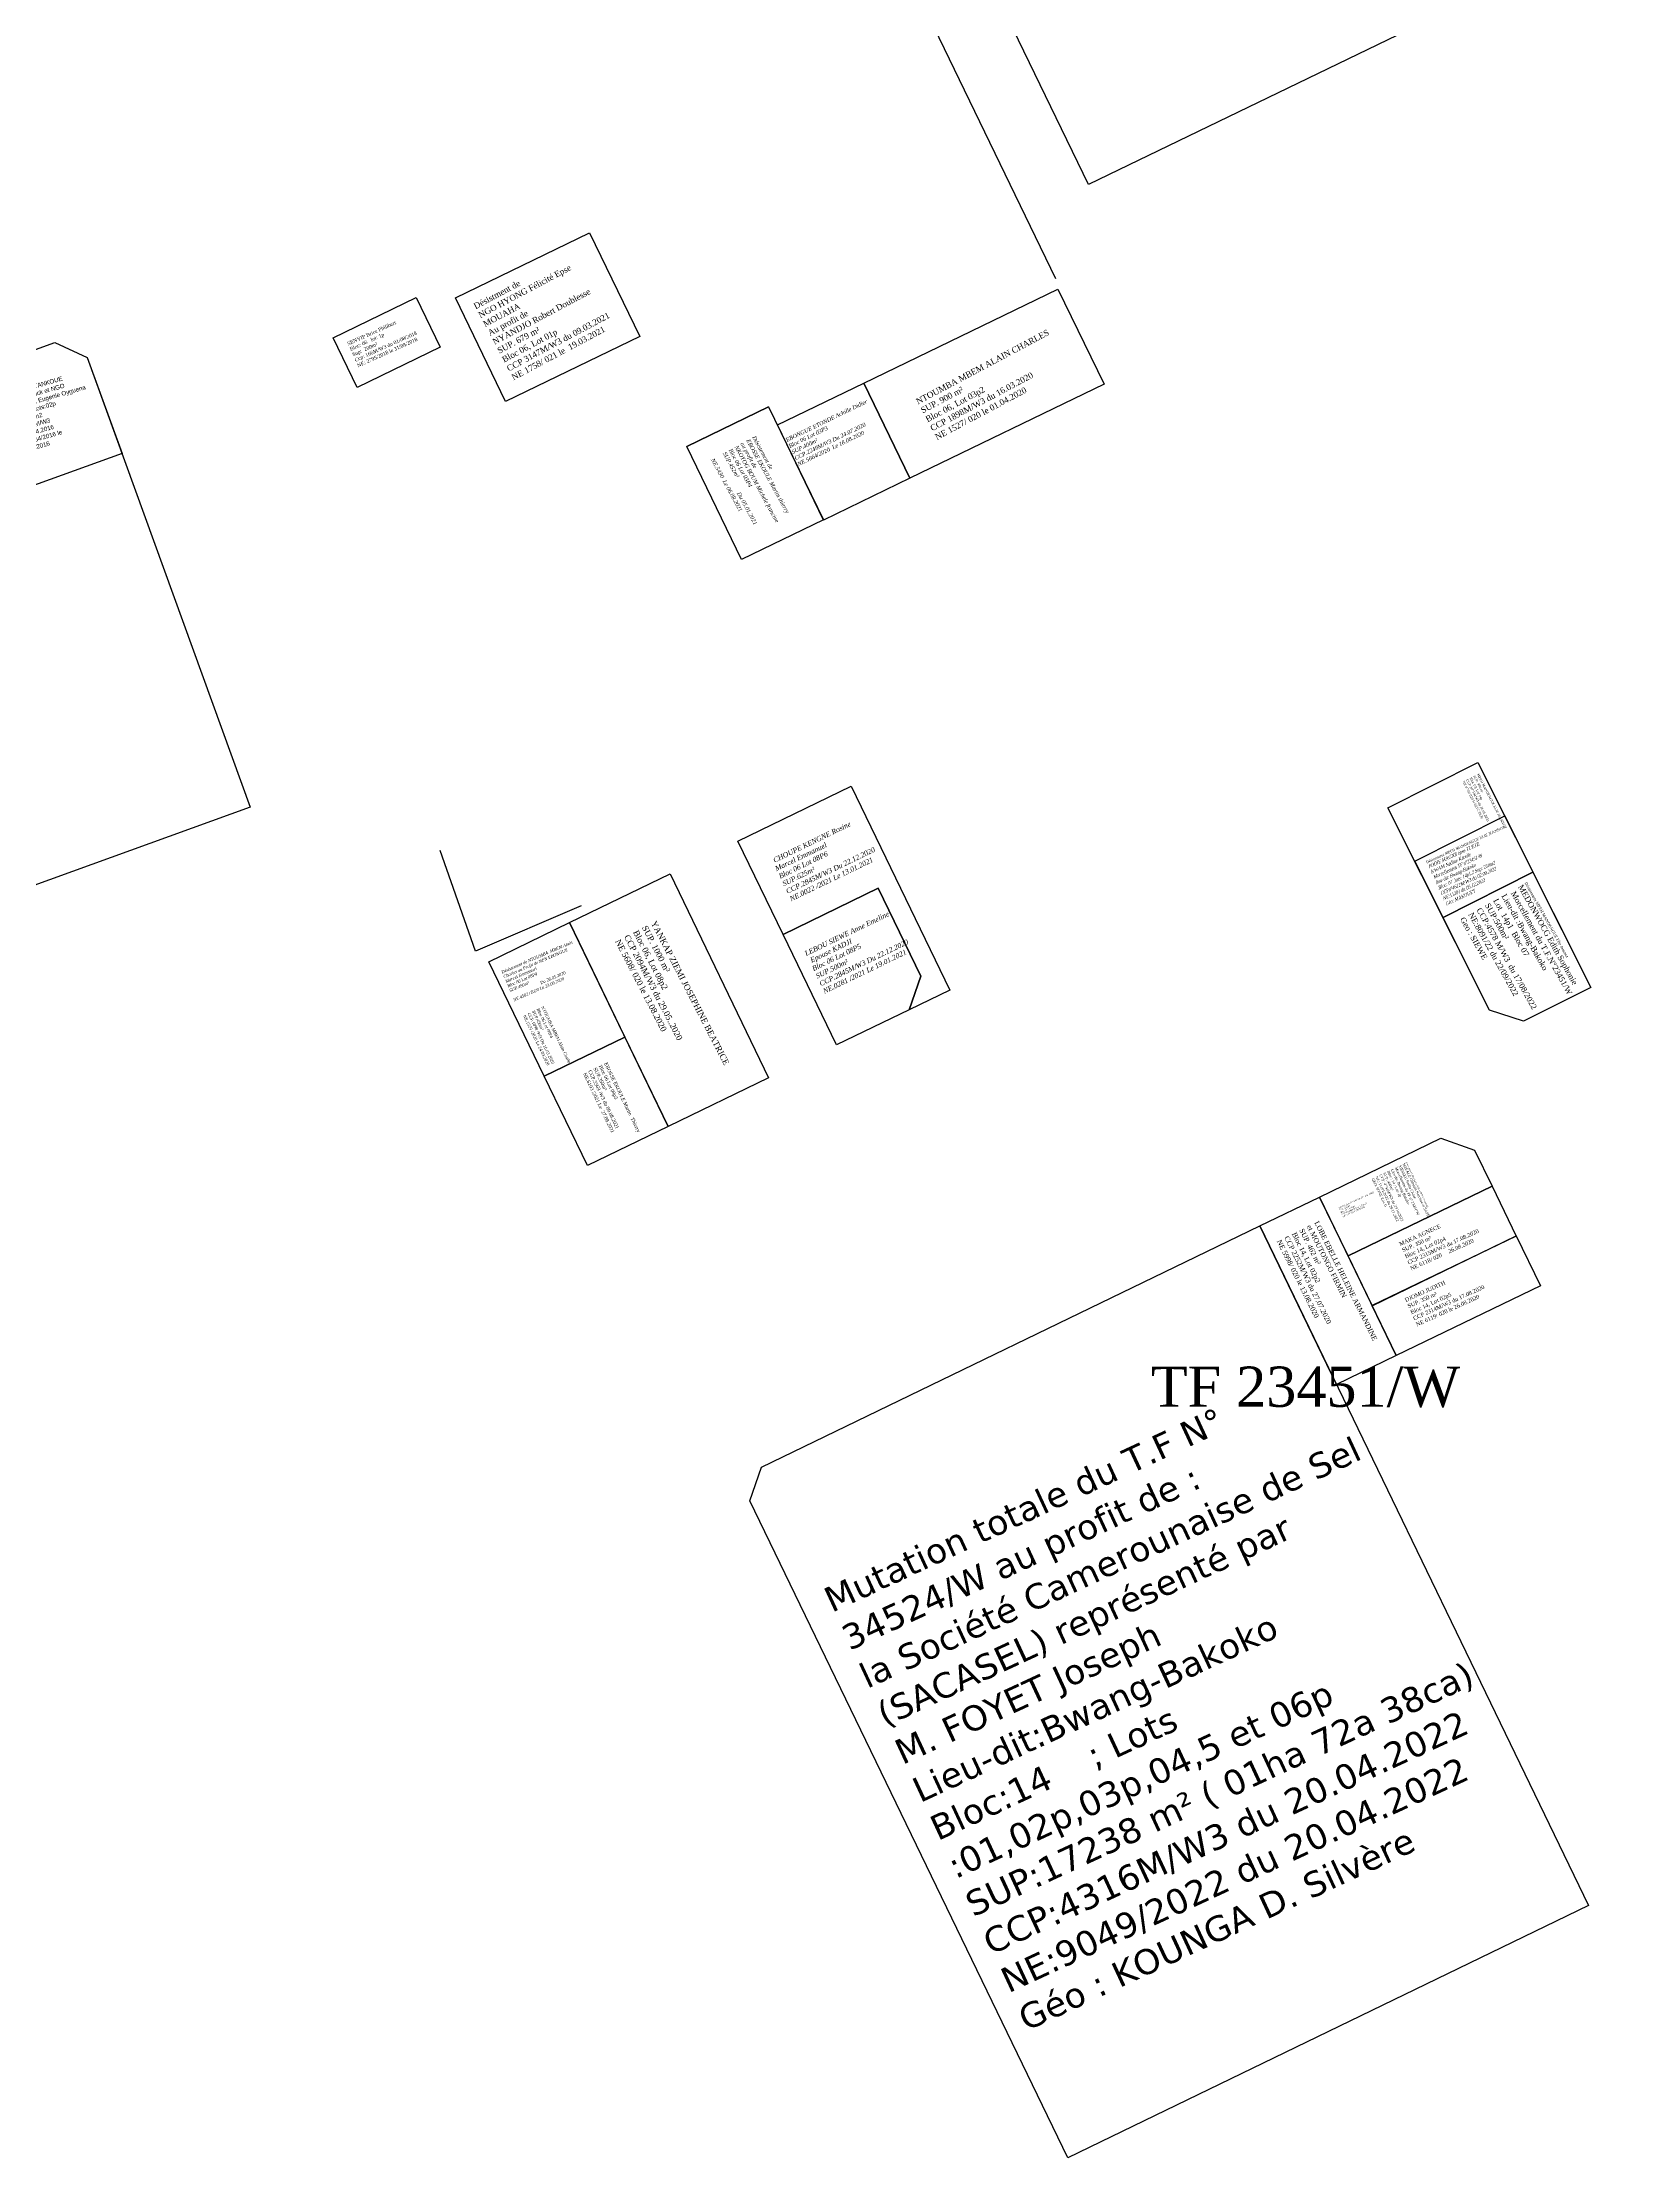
# Model space of a CAD drawing. Header units: millimetres. Extents: x 590121 to 927379, y 438565 to 1441738.
# Drawn here: x 591785.9 to 592102.8, y 440120.3 to 440540.6 of the extents above; entities that cross this region are included whole.
import ezdxf

# ---------------------------------------------------------------- set-up
doc = ezdxf.new("R2010")
doc.units = ezdxf.units.MM
doc.header["$LTSCALE"] = 10
for name, color, linetype in [('Cotation Linéaire', 255, 'Continuous'), ('end maj 26 02 2021', 30, 'Continuous'), ('MAJ AOUT 2021', 7, 'Continuous'), ('Parcelle MAJ', 6, 'Continuous')]:
    doc.layers.add(name, color=color, linetype=linetype)
doc.layers.add('MAJ APRES LE 13.01.2023', color=222, linetype='Continuous', lineweight=30)
doc.styles.add('FONT2', font='romant.shx', dxfattribs={"width": 0.7, "oblique": 18, "height": 3})
doc.styles.get("Standard").update_dxf_attribs({"font": 'arial.ttf'})
doc.styles.add('Times 1.0', font='times.ttf', dxfattribs={"width": 0.99, "height": 1})

msp = doc.modelspace()

# ---------------------------------------------------------------- linework, layer by layer
at = {"flags": 128}
msp.add_lwpolyline([(591987.31, 440493.62), (591880.61, 440714.06)], dxfattribs=at)
at = {"color": 150, "lineweight": -3, "flags": 128}
msp.add_lwpolyline([(591894.68, 440502.74), (591904.69, 440482.16), (591877.98, 440469.23), (591868.01, 440489.82)], close=True, dxfattribs=at)
msp.add_lwpolyline([(591894.68, 440502.74), (591904.69, 440482.16), (591877.98, 440469.23), (591868.01, 440489.82)], close=True, dxfattribs=at)
at = {"color": 5, "lineweight": -3, "flags": 128}
msp.add_lwpolyline([(592027.86, 440305.42), (592093.22, 440170.4), (591989.7, 440120.29), (591926.53, 440250.81), (591928.85, 440257.49)], close=True, dxfattribs=at)
at = {"color": 1, "flags": 128}
msp.add_lwpolyline([(592027.86, 440305.42), (592093.22, 440170.4), (591989.7, 440120.29), (591926.53, 440250.81), (591928.85, 440257.49)], close=True, dxfattribs=at)
at = {"layer": 'Cotation Linéaire', "color": 6, "lineweight": 30, "flags": 128}
for points in [[(592082.16, 440375.71), (592093.67, 440352.82), (592080.26, 440346.08), (592073.55, 440348.3), (592064.29, 440366.73)], [(592063.87, 440322.83), (592070.55, 440320.5), (592074.02, 440313.34), (592045.42, 440299.49), (592039.76, 440311.16)], [(592063.87, 440322.83), (592070.55, 440320.5), (592074.02, 440313.34), (592045.42, 440299.49), (592039.76, 440311.16)], [(592063.87, 440322.83), (592070.55, 440320.5), (592074.02, 440313.34), (592045.41, 440299.49), (592039.76, 440311.16)], [(592063.87, 440322.83), (592070.55, 440320.5), (592074.02, 440313.34), (592045.41, 440299.49), (592039.76, 440311.16)]]:
    msp.add_lwpolyline(points, close=True, dxfattribs=at)
at = {"layer": 'end maj 26 02 2021', "color": 150}
msp.add_lwpolyline([(591860.23, 440489.86), (591865, 440480.02), (591848.49, 440472.02), (591843.72, 440481.87)], close=True, dxfattribs=at)
msp.add_lwpolyline([(591860.23, 440489.86), (591865, 440480.02), (591848.49, 440472.02), (591843.72, 440481.87)], close=True, dxfattribs=at)
at = {"layer": 'end maj 26 02 2021', "color": 150, "lineweight": -3, "flags": 128}
for points in [[(591987.73, 440491.54), (591996.91, 440472.65), (591958.33, 440453.98), (591949.16, 440472.87)], [(591987.73, 440491.54), (591996.91, 440472.65), (591958.33, 440453.98), (591949.16, 440472.87)], [(591930.25, 440468.16), (591941.16, 440445.7), (591924.87, 440437.82), (591914, 440460.29)], [(591930.25, 440468.16), (591941.16, 440445.7), (591924.87, 440437.82), (591914, 440460.29)], [(592071.2, 440397.49), (592093.67, 440352.82), (592080.26, 440346.08), (592073.55, 440348.3), (592053.34, 440388.51)], [(592071.2, 440397.49), (592093.67, 440352.82), (592080.26, 440346.08), (592073.55, 440348.3), (592053.34, 440388.51)], [(591946.67, 440392.79), (591966.28, 440352.29), (591958.17, 440348.37), (591960.49, 440355.05), (591952.04, 440372.51), (591933.14, 440363.36), (591924.17, 440381.9)], [(591946.67, 440392.79), (591966.28, 440352.29), (591958.17, 440348.37), (591960.49, 440355.05), (591952.04, 440372.51), (591933.14, 440363.36), (591924.17, 440381.9)], [(591946.67, 440392.79), (591966.28, 440352.29), (591958.17, 440348.37), (591960.49, 440355.05), (591952.04, 440372.51), (591933.14, 440363.36), (591924.17, 440381.9)], [(591946.67, 440392.79), (591966.28, 440352.29), (591958.17, 440348.37), (591960.49, 440355.05), (591952.04, 440372.51), (591933.14, 440363.36), (591924.17, 440381.9)], [(591910.67, 440375.36), (591930.27, 440334.86), (591910.27, 440325.18), (591890.66, 440365.68)], [(591910.67, 440375.36), (591930.27, 440334.86), (591910.27, 440325.18), (591890.66, 440365.68)], [(591890.66, 440365.68), (591901.69, 440342.9), (591885.69, 440335.15), (591874.66, 440357.93)], [(591890.66, 440365.68), (591901.69, 440342.9), (591885.69, 440335.15), (591874.66, 440357.93)], [(592039.75, 440311.17), (592055, 440279.68), (592043.11, 440273.91), (592027.86, 440305.42)], [(592039.75, 440311.17), (592055, 440279.68), (592043.11, 440273.91), (592027.86, 440305.42)]]:
    msp.add_lwpolyline(points, close=True, dxfattribs=at)
at = {"layer": 'end maj 26 02 2021', "color": 3, "linetype": 'ByBlock', "lineweight": -3, "ltscale": 0.0014, "flags": 128}
msp.add_lwpolyline([(591788.45, 440480.98), (591794.85, 440477.97), (591827.22, 440388.66), (591676.8, 440334.16), (591644.44, 440423.46), (591647.43, 440429.86)], close=True, dxfattribs=at)
at = {"layer": 'end maj 26 02 2021', "color": 150, "linetype": 'ByBlock', "lineweight": -3, "ltscale": 0.0014, "flags": 128}
for points in [[(591788.45, 440480.98), (591794.85, 440477.97), (591801.78, 440458.88), (591782.75, 440451.98), (591774.12, 440475.79)], [(591949.16, 440472.87), (591958.33, 440453.98), (591941.18, 440445.68), (591932, 440464.57)], [(591949.16, 440472.87), (591958.33, 440453.98), (591941.18, 440445.68), (591932, 440464.57)], [(591952.04, 440372.51), (591960.49, 440355.05), (591958.17, 440348.37), (591943.76, 440341.4), (591933.13, 440363.36)], [(591952.04, 440372.51), (591960.49, 440355.05), (591958.17, 440348.37), (591943.76, 440341.4), (591933.13, 440363.36)], [(592074.02, 440313.34), (592078.82, 440303.42), (592050.2, 440289.61), (592045.41, 440299.49)], [(592074.02, 440313.34), (592078.82, 440303.42), (592050.2, 440289.61), (592045.41, 440299.49)], [(592078.82, 440303.43), (592083.63, 440293.52), (592055, 440279.67), (592050.22, 440289.58)], [(592078.82, 440303.43), (592083.63, 440293.52), (592055, 440279.67), (592050.22, 440289.58)]]:
    msp.add_lwpolyline(points, close=True, dxfattribs=at)
at = {"layer": 'end maj 26 02 2021', "color": 150, "lineweight": -3, "flags": 128}
for points in [[(591949.16, 440472.87), (591958.33, 440453.98), (591941.18, 440445.68)], [(591949.16, 440472.87), (591958.33, 440453.98), (591941.18, 440445.68)], [(591930.25, 440468.16), (591914, 440460.29)], [(591930.25, 440468.16), (591914, 440460.29)], [(591933.14, 440363.36), (591952.04, 440372.51)], [(591933.14, 440363.36), (591952.04, 440372.51)], [(591933.14, 440363.36), (591952.04, 440372.51)], [(591933.14, 440363.36), (591952.04, 440372.51)], [(591890.66, 440365.68), (591901.69, 440342.9), (591885.69, 440335.15)], [(591890.66, 440365.68), (591901.69, 440342.9), (591885.69, 440335.15)]]:
    msp.add_lwpolyline(points, dxfattribs=at)
at = {"layer": 'MAJ AOUT 2021', "color": 6, "lineweight": -3, "flags": 128}
for points in [[(591930.25, 440468.16), (591941.16, 440445.7), (591924.87, 440437.82), (591914, 440460.29)], [(591930.25, 440468.16), (591941.16, 440445.7), (591924.87, 440437.82), (591914, 440460.29)], [(591901.69, 440342.9), (591910.27, 440325.18), (591894.27, 440317.43), (591885.69, 440335.15)], [(591901.69, 440342.9), (591910.27, 440325.18), (591894.27, 440317.43), (591885.69, 440335.15)]]:
    msp.add_lwpolyline(points, close=True, dxfattribs=at)
at = {"layer": 'MAJ APRES LE 13.01.2023', "color": 232, "lineweight": 30, "flags": 128}
msp.add_lwpolyline([(591893, 440369), (591872, 440360), (591865, 440380)], dxfattribs=at)
at = {"layer": 'Parcelle MAJ', "color": 6, "lineweight": 30, "flags": 128}
for points in [[(591994.15, 440700.59), (592038.4, 440698.06), (592102.77, 440565.07), (591993.81, 440512.32), (591943.65, 440615.96), (592015.66, 440650.81), (591993.88, 440695.81)], [(592076.55, 440386.88), (592082.16, 440375.71), (592064.28, 440366.73), (592058.67, 440377.9)]]:
    msp.add_lwpolyline(points, close=True, dxfattribs=at)

# ---------------------------------------------------------------- texts
at = {"color": 2, "insert": (592080.95, 440373.84), "char_height": 1.1321, "width": 71.4976, "attachment_point": 1, "rotation": 299.1792}
msp.add_mtext('{\\fTimes New Roman|b0|i0|c186|p18;\\H0.4979x;\\C1;Désistement MPEH MANDENGUE Elie Jeannot\\C7;\\P\\H2.008x;MEDONWOCG Edith Sophonie\\P\\C2; \\C1;Morcellement du T.F.N°23451/W\\P\\C7;Lieu-dit :Bwang-Bakoko\\PLot  14p1  Bloc 07\\PSUP:500m²\\PCCP:4578 M/W3  du 17/08/2022\\PNE:8091/22 du 22/09/2022\\P\\C1;Geo : SIEWE}', dxfattribs=at)
at = {"attachment_point": 1}
for s, insert, char_height, width, rotation in [('{\\fTimes New Roman|b0|i0|c186|p18;\\H0.5544x;\\W0.99;\\C1;Désistement FANDJI épse NGONO IDETTE SOLANGE\\A1;\\fTimes New Roman|b0|i0|c0|p18;\\W1;\\P\\H1.804x;\\C256;NZEALE Ghislain Narcisse et SAPE \\PMESSEU Nadia Claire\\P\\C1;Morcellement du TF n° 23451/W\\C256;      \\PLieu dit: Bwang-Bakoko \\PBloc : 14 ; Lot: 2p                                                       SUP: 400m²                                                          CCP: 4754M/W3 du 25/10/2022                              NE: 11101/2022 du 29.11.2022                             \\C1;GEO: SONE Eric G}', (592057.12, 440318.13), 0.51082, 16.1916, 295.3086), ('{\\fVerdana|b0|i0|c0|p34;\\C1;Mutation totale du T.F N° 34524/W au profit de : \\Pla Société Camerounaise de Sel (SACASEL) représenté par \\PM. FOYET Joseph\\P\\C256;Lieu-dit:Bwang-Bakoko\\PBloc:14    ; Lots :01,02p,03p,04,5 et 06p\\C1;\\P\\C256;SUP:17238 m² ( 01ha 72a 38ca)\\PCCP:4316M/W3 du 20.04.2022\\PNE:9049/2022 du 20.04.2022\\P\\C1;Géo : KOUNGA D. Silvère}', (591940.71, 440233.07), 5, 110.3489, 24.9084)]:
    msp.add_mtext(s, dxfattribs=dict(at, insert=insert, char_height=char_height, width=width, rotation=rotation))
at = {"layer": 'Cotation Linéaire', "color": 7, "insert": (592060.84, 440377.9), "char_height": 0.84823, "width": 33.7493, "attachment_point": 1, "rotation": 24.3524, "style": 'FONT2'}
msp.add_mtext('{\\fTimes New Roman|b0|i0|c0|p18;\\H0.6111x;\\Q0;\\W0.99;\\C1;Désistement \\fTimes New Roman|b0|i0|c186|p18;MPEH MANDENGUE ELIE JEANNOT\\fTimes New Roman|b0|i0|c0|p18;\\H1.939x;\\Q18;\\W0.7;\\C7;\\P\\H0.6965x;PODIE MAGNE épse TUETE \\PKWAM Nadine Karelle\\P\\C1;Morcellement TF n°23451/W \\C7;\\Plieu-dit: Bwang-Bakoko\\PBloc: 07 ,lots: 14p1.2 Sup: 250m2\\PCCPn°4622M/W3 du 02.09.2022\\PNE:11203 du 05.12.2022\\P\\C1;Géo: MAKOUET}', dxfattribs=at)
at = {"layer": 'end maj 26 02 2021', "color": 150, "linetype": 'ByBlock', "lineweight": -3, "ltscale": 0.0014, "attachment_point": 1, "style": 'Times 1.0'}
for s, insert, char_height, width, rotation in [('{\\fTimes New Roman|b0|i0|c186|p18;\\C1;Désistment de \\P\\C256;NGO \\fTimes New Roman|b0|i0|c0|p18;HYONG Félicité Epse \\PMOUAHA \\P\\C1;Au profit de \\P\\C256;NYANDJO Robert Doublesse\\P\\fTimes New Roman|b0|i0|c186|p18;SUP. \\fTimes New Roman|b0|i0|c0|p18;679\\fTimes New Roman|b0|i0|c186|p18; m²\\PBloc 06, Lot 0\\fTimes New Roman|b0|i0|c0|p18;1\\fTimes New Roman|b0|i0|c186|p18;p\\PCCP \\fTimes New Roman|b0|i0|c0|p18;3147\\fTimes New Roman|b0|i0|c186|p18;M/W3 du \\fTimes New Roman|b0|i0|c0|p18;09.03.2021\\P\\fTimes New Roman|b0|i0|c186|p18;NE \\fTimes New Roman|b0|i0|c0|p18;1758\\fTimes New Roman|b0|i0|c186|p18;/ 02\\fTimes New Roman|b0|i0|c0|p18;1\\fTimes New Roman|b0|i0|c186|p18; le \\fTimes New Roman|b0|i0|c0|p18; 19.03.2021}', (591871.48, 440488.59), 1.2, 87.4391, 28.0761), ('{\\fTimes New Roman|b0|i0|c186|p18;\\C1;Désistment de \\P\\C256;NGO \\fTimes New Roman|b0|i0|c0|p18;HYONG Félicité Epse \\PMOUAHA \\P\\C1;Au profit de \\P\\C256;NYANDJO Robert Doublesse\\P\\fTimes New Roman|b0|i0|c186|p18;SUP. \\fTimes New Roman|b0|i0|c0|p18;679\\fTimes New Roman|b0|i0|c186|p18; m²\\PBloc 06, Lot 0\\fTimes New Roman|b0|i0|c0|p18;1\\fTimes New Roman|b0|i0|c186|p18;p\\PCCP \\fTimes New Roman|b0|i0|c0|p18;3147\\fTimes New Roman|b0|i0|c186|p18;M/W3 du \\fTimes New Roman|b0|i0|c0|p18;09.03.2021\\P\\fTimes New Roman|b0|i0|c186|p18;NE \\fTimes New Roman|b0|i0|c0|p18;1758\\fTimes New Roman|b0|i0|c186|p18;/ 02\\fTimes New Roman|b0|i0|c0|p18;1\\fTimes New Roman|b0|i0|c186|p18; le \\fTimes New Roman|b0|i0|c0|p18; 19.03.2021}', (591871.48, 440488.59), 1.2, 87.4391, 28.0761), ('{\\C256;NTOUMBA MBEM ALAIN CHARLES\\PSUP. 900 m²\\PBloc 06, Lot 03p2\\PCCP 1898M/W3 du 16.03.2020\\PNE 1527/ 020 le 01.04.2020}', (591959.4, 440469.66), 1.2, 87.4391, 28.0761), ('{\\C256;NTOUMBA MBEM ALAIN CHARLES\\PSUP. 900 m²\\PBloc 06, Lot 03p2\\PCCP 1898M/W3 du 16.03.2020\\PNE 1527/ 020 le 01.04.2020}', (591959.4, 440469.66), 1.2, 87.4391, 28.0761), ('{\\fTimes New Roman|b0|i1|c0|p18;\\C7;EBONGUE ETONDE Achille Didier \\PBloc 06 Lot 03P3\\PSUP.400m²\\PCCP.2249M/W3 Du 24.07.2020\\PNE.5664/2020  Le 18.08.2020}', (591933.55, 440461.9), 0.8, 23.7515, 25.8132), ('{\\fTimes New Roman|b0|i1|c0|p18;\\C7;EBONGUE ETONDE Achille Didier \\PBloc 06 Lot 03P3\\PSUP.400m²\\PCCP.2249M/W3 Du 24.07.2020\\PNE.5664/2020  Le 18.08.2020}', (591933.55, 440461.9), 0.8, 23.7515, 25.8132), ('{\\fTimes New Roman|b0|i1|c0|p18;\\C1;Désistement de\\C7; \\PEBOSSE EKOULE Martin thierry \\P\\C1;au profit de \\P\\C7;NKOYOG BOUM Michele francine \\PBloc 06 Lot 03P4\\PSUP.452m²\\PCCP.2867M/W3 Du 05.01.2021\\PNE.5430  Le 06.08.2021}', (591927.67, 440462.5), 0.8, 23.7515, 298.5625), ('{\\fTimes New Roman|b0|i1|c0|p18;\\C1;Désistement de\\C7; \\PEBOSSE EKOULE Martin thierry \\P\\C1;au profit de \\P\\C7;NKOYOG BOUM Michele francine \\PBloc 06 Lot 03P4\\PSUP.452m²\\PCCP.2867M/W3 Du 05.01.2021\\PNE.5430  Le 06.08.2021}', (591927.67, 440462.5), 0.8, 23.7515, 298.5625), ('{\\fTimes New Roman|b0|i0|c186|p18;\\C2;MPEH MANDENGUE ELIE JEANNOT\\PSUP. 988 m²\\PBloc 07, Lot 14p\\PCCP 2071M/W3 du 26.05.2020\\PNE 4705/ 020 le 02.07.2020}', (592071.42, 440395.37), 0.4848, 94.8774, 297.0067), ('\\A1;{\\fTimes New Roman|b0|i1|c0|p18;\\C7; CHOUPE KENGNE Rosine  \\PMarcel Emmanuel\\PBloc 06 Lot 08P6\\PSUP.625m²\\PCCP.2845M/W3 Du 22.12.2020\\PNE.0022 /2021 Le 13.01.2021}', (591930.68, 440378.3), 1, 37.1616, 25.8004), ('\\A1;{\\fTimes New Roman|b0|i1|c0|p18;\\C7; CHOUPE KENGNE Rosine  \\PMarcel Emmanuel\\PBloc 06 Lot 08P6\\PSUP.625m²\\PCCP.2845M/W3 Du 22.12.2020\\PNE.0022 /2021 Le 13.01.2021}', (591930.68, 440378.3), 1, 37.1616, 25.8004), ('\\A1;{\\fTimes New Roman|b0|i1|c0|p18;\\C7;LEBOU SIEWE Anne Emeline\\P Epouse KADJI\\PBloc 06 Lot 08P5\\PSUP.500m²\\PCCP.2845M/W3 Du 22.12.2020\\PNE.0281 /2021 Le 19.01.2021}', (591937.31, 440359.95), 1, 37.1616, 25.8004), ('\\A1;{\\fTimes New Roman|b0|i1|c0|p18;\\C7;LEBOU SIEWE Anne Emeline\\P Epouse KADJI\\PBloc 06 Lot 08P5\\PSUP.500m²\\PCCP.2845M/W3 Du 22.12.2020\\PNE.0281 /2021 Le 19.01.2021}', (591937.31, 440359.95), 1, 37.1616, 25.8004), ('\\A1;{\\fTimes New Roman|b0|i1|c0|p18;\\C1;Désistement de NTOUMBA  MBEM Alain\\PCharles \\C7;au Profit de NEN EBONGUE \\PMarcel Emmanuel\\PBloc 06 Lot 08P4\\PSUP.450m²\\PCCP.2073M/W3 Du 26.05.2020\\PNE.4502 /2020 Le 23.06.2020}', (591877.06, 440356.1), 0.6, 37.1616, 23.1513), ('\\A1;{\\fTimes New Roman|b0|i1|c0|p18;\\C1;Désistement de NTOUMBA  MBEM Alain\\PCharles \\C7;au Profit de NEN EBONGUE \\PMarcel Emmanuel\\PBloc 06 Lot 08P4\\PSUP.450m²\\PCCP.2073M/W3 Du 26.05.2020\\PNE.4502 /2020 Le 23.06.2020}', (591877.06, 440356.1), 0.6, 37.1616, 23.1513), ('{\\fTimes New Roman|b0|i0|c186|p18;\\C7;NTOUMBA MBEM Alain Charles\\PBloc 06 Lot 08P4\\PSUP.450m²\\PCCP.1898 /W3 Du 16.03.2020\\PNE.1525 /2020 Le 24.03.2020}', (591885.58, 440349.18), 0.6, 60.4614, 295.749), ('{\\fTimes New Roman|b0|i0|c186|p18;\\C7;NTOUMBA MBEM Alain Charles\\PBloc 06 Lot 08P4\\PSUP.450m²\\PCCP.1898 /W3 Du 16.03.2020\\PNE.1525 /2020 Le 24.03.2020}', (591885.58, 440349.18), 0.6, 60.4614, 295.749), ('{\\C7;EBOSSE EKOULE Martin  Thierry \\P\\fTimes New Roman|b0|i0|c186|p18;Bloc 06 Lot 08\\fTimes New Roman|b0|i0|c0|p18;p3\\fTimes New Roman|b0|i0|c186|p18;\\PSUP.\\fTimes New Roman|b0|i0|c0|p18;3\\fTimes New Roman|b0|i0|c186|p18;50m²\\PCCP.\\fTimes New Roman|b0|i0|c0|p18;3569\\fTimes New Roman|b0|i0|c186|p18; /W3 \\fTimes New Roman|b0|i0|c0|p18;d\\fTimes New Roman|b0|i0|c186|p18;u \\fTimes New Roman|b0|i0|c0|p18;09.08.2021\\P\\fTimes New Roman|b0|i0|c186|p18;NE.\\fTimes New Roman|b0|i0|c0|p18;6103\\fTimes New Roman|b0|i0|c186|p18; /202\\fTimes New Roman|b0|i0|c0|p18;1\\fTimes New Roman|b0|i0|c186|p18; Le \\fTimes New Roman|b0|i0|c0|p18; 27.08.2021}', (591898.17, 440338), 0.7, 60.4614, 295.749), ('{\\C7;EBOSSE EKOULE Martin  Thierry \\P\\fTimes New Roman|b0|i0|c186|p18;Bloc 06 Lot 08\\fTimes New Roman|b0|i0|c0|p18;p3\\fTimes New Roman|b0|i0|c186|p18;\\PSUP.\\fTimes New Roman|b0|i0|c0|p18;3\\fTimes New Roman|b0|i0|c186|p18;50m²\\PCCP.\\fTimes New Roman|b0|i0|c0|p18;3569\\fTimes New Roman|b0|i0|c186|p18; /W3 \\fTimes New Roman|b0|i0|c0|p18;d\\fTimes New Roman|b0|i0|c186|p18;u \\fTimes New Roman|b0|i0|c0|p18;09.08.2021\\P\\fTimes New Roman|b0|i0|c186|p18;NE.\\fTimes New Roman|b0|i0|c0|p18;6103\\fTimes New Roman|b0|i0|c186|p18; /202\\fTimes New Roman|b0|i0|c0|p18;1\\fTimes New Roman|b0|i0|c186|p18; Le \\fTimes New Roman|b0|i0|c0|p18; 27.08.2021}', (591898.17, 440338), 0.7, 60.4614, 295.749), ('{\\fTimes New Roman|b0|i0|c186|p18;\\C256;FANDJI épse NGONO IDETTE SOLANGE\\PSUP. 400 m²\\PBloc 14, Lot 02p3\\PCCP 2314M/W3 du 17.08.2020\\PNE 6120/ 020 le 26.08.2020}', (592043.49, 440309.1), 0.2832, 32.8594, 24.4205), ('{\\C256;MAKA AGNECE\\fTimes New Roman|b0|i0|c186|p18;\\PSUP. \\fTimes New Roman|b0|i0|c0|p18;350\\fTimes New Roman|b0|i0|c186|p18; m²\\PBloc 14, Lot 02p\\fTimes New Roman|b0|i0|c0|p18;4\\fTimes New Roman|b0|i0|c186|p18;\\PCCP 231\\fTimes New Roman|b0|i0|c0|p18;5\\fTimes New Roman|b0|i0|c186|p18;M/W3 du 17.08.2020\\PNE 61\\fTimes New Roman|b0|i0|c0|p18;18\\fTimes New Roman|b0|i0|c186|p18;/ 020 le 26.08.2020}', (592055.46, 440302.13), 0.8, 32.8594, 24.4205), ('{\\C256;MAKA AGNECE\\fTimes New Roman|b0|i0|c186|p18;\\PSUP. \\fTimes New Roman|b0|i0|c0|p18;350\\fTimes New Roman|b0|i0|c186|p18; m²\\PBloc 14, Lot 02p\\fTimes New Roman|b0|i0|c0|p18;4\\fTimes New Roman|b0|i0|c186|p18;\\PCCP 231\\fTimes New Roman|b0|i0|c0|p18;5\\fTimes New Roman|b0|i0|c186|p18;M/W3 du 17.08.2020\\PNE 61\\fTimes New Roman|b0|i0|c0|p18;18\\fTimes New Roman|b0|i0|c186|p18;/ 020 le 26.08.2020}', (592055.46, 440302.13), 0.8, 32.8594, 24.4205), ('{\\C256;DJOMO JUDITH\\P\\fTimes New Roman|b0|i0|c186|p18;SUP. \\fTimes New Roman|b0|i0|c0|p18;350\\fTimes New Roman|b0|i0|c186|p18; m²\\PBloc 14, Lot 02p\\fTimes New Roman|b0|i0|c0|p18;5\\fTimes New Roman|b0|i0|c186|p18;\\PCCP 2314M/W3 du 17.08.2020\\PNE 61\\fTimes New Roman|b0|i0|c0|p18;19\\fTimes New Roman|b0|i0|c186|p18;/ 020 le 26.08.2020}', (592056.58, 440291.01), 0.8, 32.8594, 24.4205), ('{\\C256;DJOMO JUDITH\\P\\fTimes New Roman|b0|i0|c186|p18;SUP. \\fTimes New Roman|b0|i0|c0|p18;350\\fTimes New Roman|b0|i0|c186|p18; m²\\PBloc 14, Lot 02p\\fTimes New Roman|b0|i0|c0|p18;5\\fTimes New Roman|b0|i0|c186|p18;\\PCCP 2314M/W3 du 17.08.2020\\PNE 61\\fTimes New Roman|b0|i0|c0|p18;19\\fTimes New Roman|b0|i0|c186|p18;/ 020 le 26.08.2020}', (592056.58, 440291.01), 0.8, 32.8594, 24.4205)]:
    msp.add_mtext(s, dxfattribs=dict(at, insert=insert, char_height=char_height, width=width, rotation=rotation))
at = {"layer": 'end maj 26 02 2021', "insert": (591846.43, 440481.01), "char_height": 0.7152, "attachment_point": 1, "rotation": 24.0844}
msp.add_mtext_dynamic_manual_height_columns('{\\fTimes New Roman|b0|i0|c0|p18;SENYIP Brice Philibert\\PBloc: 06   lot: 1p\\PSup:  200m²\\PCcp: 166M/W3 du 01/08/2018\\PNE: 2795/2018 le 31/08/2018}', width=71.4916, gutter_width=12.5, heights=[21.38], dxfattribs=at)
msp.add_mtext_dynamic_manual_height_columns('{\\fTimes New Roman|b0|i0|c0|p18;SENYIP Brice Philibert\\PBloc: 06   lot: 1p\\PSup:  200m²\\PCcp: 166M/W3 du 01/08/2018\\PNE: 2795/2018 le 31/08/2018}', width=71.4916, gutter_width=12.5, heights=[21.38], dxfattribs=at)
at = {"layer": 'end maj 26 02 2021', "linetype": 'ByBlock', "ltscale": 0.0014, "insert": (591778.17, 440470.94), "char_height": 0.875, "width": 85.5, "attachment_point": 1, "rotation": 15.916}
msp.add_mtext('{\\C7;YOUNDJE TANKOUE\\PJimmy Patrick et NGO \\PBISSOMBI Eugenie Oyguena\\PBloc 05; Lots:02p\\PSup 500m2\\Pccp 080M/W3\\Pdu 12.04.2016\\PNE:4154/2016 le \\P17.05.2016}', dxfattribs=at)
at = {"layer": 'end maj 26 02 2021', "color": 150, "lineweight": -3, "attachment_point": 1}
for s, insert, char_height, width, rotation in [('{\\fTimes New Roman|b0|i0|c186|p18;\\W0.99;\\C256;YANKAP ZIEMI JOSEPHINE BEATRICE\\PSUP. 1000 m²\\PBloc 06, Lot 08p2\\PCCP 2094M/W3 du 29.05..2020\\PNE 5608/ 020 le 13.08.2020}', (591907.9, 440366.18), 1.2, 71.6446, 297.2281), ('{\\fTimes New Roman|b0|i0|c186|p18;\\W0.99;\\C256;YANKAP ZIEMI JOSEPHINE BEATRICE\\PSUP. 1000 m²\\PBloc 06, Lot 08p2\\PCCP 2094M/W3 du 29.05..2020\\PNE 5608/ 020 le 13.08.2020}', (591907.9, 440366.18), 1.2, 71.6446, 297.2281), ('{\\fTimes New Roman|b0|i0|c186|p18;\\W0.99;\\C256;LOBE EBELLE HELEINE ARMANDINE \\Pet MOUTONGO FIRMIN\\PSUP. 462 m²\\PBloc 14, Lot 02p2\\PCCP 2252M/W3 du 27.07.2020\\PNE 5998/ 020 le 13.08.2020}', (592039.57, 440306.52), 1, 81.9766, 296.3789), ('{\\fTimes New Roman|b0|i0|c186|p18;\\W0.99;\\C256;LOBE EBELLE HELEINE ARMANDINE \\Pet MOUTONGO FIRMIN\\PSUP. 462 m²\\PBloc 14, Lot 02p2\\PCCP 2252M/W3 du 27.07.2020\\PNE 5998/ 020 le 13.08.2020}', (592039.57, 440306.52), 1, 81.9766, 296.3789)]:
    msp.add_mtext(s, dxfattribs=dict(at, insert=insert, char_height=char_height, width=width, rotation=rotation))
at = {"layer": 'end maj 26 02 2021', "color": 150, "linetype": 'ByBlock', "lineweight": -3, "ltscale": 0.0014, "insert": (592006.22, 440277.49), "char_height": 8, "width": 1000.8771, "attachment_point": 1, "style": 'Times 1.0'}
msp.add_mtext('{\\C1;TF 23451/W }', dxfattribs=at)
msp.add_mtext('{\\C1;TF 23451/W }', dxfattribs=at)

doc.saveas('drawing.dxf')
